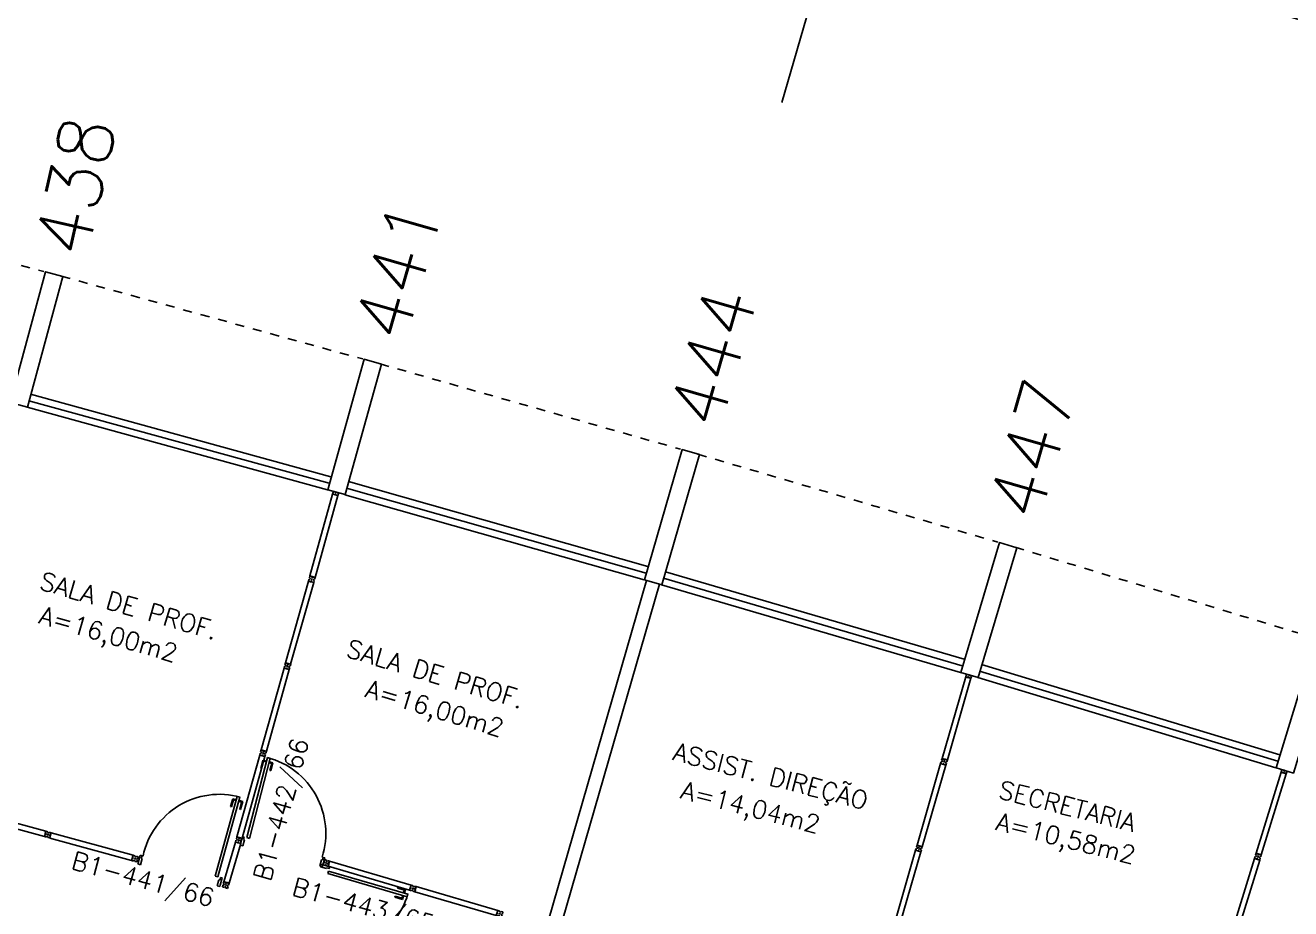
# Model space of a CAD drawing. Extents: x 26 to 324, y 73 to 188.
# Drawn here: x 292.07 to 306.08, y 156.79 to 166.57 of the extents above; entities that cross this region are included whole.
import ezdxf

# ---------------------------------------------------------------- set-up
doc = ezdxf.new("R2010")
doc.units = 0
doc.header["$LTSCALE"] = 0.01
doc.header["$MEASUREMENT"] = 0
doc.linetypes.add('HIDDEN2', pattern=[0.1875, 0.125, -0.0625])
doc.layers.get('0').update_dxf_attribs({"linetype": 'CONTINUOUS'})
doc.layers.get('DEFPOINTS').update_dxf_attribs({"linetype": 'CONTINUOUS'})
for name, color, linetype in [('DIV', 2, 'CONTINUOUS'), ('ESQ', 1, 'CONTINUOUS'), ('ESTR', 3, 'CONTINUOUS'), ('NOPILAR1', 2, 'CONTINUOUS'), ('PROJ', 1, 'HIDDEN2'), ('TEXTO', 2, 'CONTINUOUS'), ('TEXTO-ENDEREÇO', 2, 'CONTINUOUS'), ('USO1', 2, 'CONTINUOUS'), ('ÁREA', 2, 'CONTINUOUS')]:
    doc.layers.add(name, color=color, linetype=linetype)
doc.styles.add('1', font='romans.shx')
doc.styles.add('NOPILAR', font='simplex.shx', dxfattribs={"height": 0.6})
doc.styles.add('UNB-100', font='simplex.shx', dxfattribs={"height": 0.2})
doc.styles.add('UNB-100-1', font='simplex.shx', dxfattribs={"height": 0.2})
doc.dimstyles.new('1-600', dxfattribs={"dimtxt": 1.1, "dimasz": 2.5, "dimexe": 2, "dimexo": 4, "dimgap": 0.2, "dimtad": 1, "dimdec": 0, "dimzin": 4, "dimdsep": 46, "dimlunit": 6, "dimtxsty": '1', "dimblk1": 'NONE', "dimblk2": 'NONE', "dimsah": 1, "dimcen": 0, "dimclrd": 2, "dimclre": 2, "dimclrt": 2, "dimadec": 0, "dimazin": 0, "dimtfac": 1, "dimtdec": 0, "dimtmove": 2, "dimatfit": 3, "dimldrblk": 'NONE', "dimfxl": 0, "dimtolj": 1, "dimtzin": 0, "dimarcsym": 0})

# ---------------------------------------------------------------- blocks, each defined once
blk = doc.blocks.new('DIVMT-SLC')
for p, q in [((-0.03, 0.03), (-0.03, 0.006)), ((-0.008, 0.03), (-0.03, 0.03)), ((-0.0185, 0.006), (-0.03, 0.006)), ((-0.0185, -0.006), (-0.0185, 0.006)), ((-0.008, 0.03), (-0.008, 0.02)), ((-0.008, 0.02), (0.008, 0.02)), ((-0.0051, 0), (0.0051, 0)), ((0.0051, 0), (-0.0051, 0)), ((-0.0051, 0), (0.0051, 0)), ((0, -0.0051), (0, 0.0051)), ((0, 0.0051), (0, -0.0051)), ((0.008, 0.03), (0.008, 0.02)), ((0.008, 0.03), (0.03, 0.03)), ((0.0205, 0.006), (0.03, 0.006)), ((0.0205, -0.006), (0.0205, 0.006)), ((0.0205, 0.006), (0.0205, -0.006)), ((0.0205, 0.006), (0.03, 0.006)), ((0.97, 0.03), (0.03, 0.03)), ((0.03, 0.006), (0.03, 0.03)), ((0.03, -0.03), (0.03, 0.03)), ((0.03, -0.005), (0.03, 0.005)), ((0.97, -0.03), (0.97, 0.03)), ((0.97, 0.03), (0.97, 0.009)), ((0.97, 0.009), (0.97, 0.027)), ((0.9795, 0.006), (0.97, 0.006)), ((0.97, -0.005), (0.97, 0.005)), ((0.9795, 0.006), (0.9795, -0.006)), ((1.0051, 0), (0.9949, 0)), ((1, 0.0051), (1, -0.0051)), ((-0.0185, -0.006), (-0.03, -0.006)), ((-0.03, -0.03), (-0.03, -0.006)), ((-0.008, -0.03), (-0.03, -0.03)), ((-0.008, -0.03), (-0.008, -0.02)), ((-0.008, -0.02), (0.008, -0.02)), ((0.008, -0.03), (0.008, -0.02)), ((0.008, -0.03), (0.03, -0.03)), ((0.0205, -0.006), (0.03, -0.006)), ((0.0205, -0.006), (0.03, -0.006)), ((0.03, -0.006), (0.03, -0.03)), ((0.97, -0.03), (0.03, -0.03)), ((0.9795, -0.006), (0.97, -0.006)), ((0.97, -0.009), (0.97, -0.027))]:
    blk.add_line(p, q)
blk = doc.blocks.new('DIVINI-SLC')
for p, q in [((-0.005, 0), (0.005, 0)), ((-0.005, 0), (0.005, 0)), ((0.008, 0.02), (0, 0.02)), ((0, 0.001), (0, 0.02)), ((0, -0.005), (0, 0.005)), ((0, -0.005), (0, 0.005)), ((0, -0.02), (0, 0.001)), ((0.008, 0.03), (0.03, 0.03)), ((0.008, 0.03), (0.008, 0.02)), ((0.02, 0.006), (0.03, 0.006)), ((0.02, 0.006), (0.02, -0.006)), ((0.02, -0.006), (0.02, 0.006)), ((0.02, 0.006), (0.03, 0.006)), ((0.02, -0.004), (0.02, 0.004)), ((0.023, 0.006), (0.027, 0.006)), ((0.03, -0.03), (0.03, 0.03)), ((0.03, 0.03), (0.03, -0.03)), ((0.03, 0.03), (0.97, 0.03)), ((0.03, 0.009), (0.03, 0.027)), ((0.03, 0.009), (0.03, 0.027)), ((0.03, -0.005), (0.03, 0.005)), ((0.03, 0.005), (0.03, -0.005)), ((0.97, 0.03), (0.97, -0.03)), ((0.98, 0.006), (0.97, 0.006)), ((0.97, 0.005), (0.97, -0.005)), ((0.98, -0.006), (0.98, 0.006)), ((0.995, 0), (1.005, 0)), ((1.005, 0), (0.995, 0)), ((1, -0.005), (1, 0.005)), ((0, -0.02), (0.008, -0.02)), ((0.008, -0.03), (0.008, -0.02)), ((0.008, -0.03), (0.03, -0.03)), ((0.02, -0.006), (0.03, -0.006)), ((0.02, -0.006), (0.03, -0.006)), ((0.023, -0.006), (0.027, -0.006)), ((0.03, -0.009), (0.03, -0.027)), ((0.03, -0.009), (0.03, -0.027)), ((0.03, -0.03), (0.03, -0.009)), ((0.03, -0.03), (0.97, -0.03)), ((0.98, -0.006), (0.97, -0.006))]:
    blk.add_line(p, q)
blk = doc.blocks.new('PDV2D-SLC')
at = {"layer": 'DIV'}
for p, q in [((0.03, 0.05), (0.06, 0.05)), ((0.03, 0.035), (0.03, 0.05)), ((0.03, -0.035), (0.03, 0.035)), ((0.06, 0.05), (0.06, -0.02)), ((0.941, 0.05), (0.941, -0.02)), ((0.971, 0.05), (0.941, 0.05)), ((0.971, 0.035), (0.971, 0.05)), ((0.971, -0.035), (0.971, 0.035)), ((0.03, -0.05), (0.03, -0.035)), ((0.05, -0.05), (0.03, -0.05)), ((0.05, -0.02), (0.06, -0.02)), ((0.05, -0.02), (0.05, -0.05)), ((0.079, -0.05), (0.109, -0.05)), ((0.079, -0.05), (0.079, -0.965)), ((0.109, -0.05), (0.109, -0.965)), ((0.951, -0.02), (0.941, -0.02)), ((0.951, -0.02), (0.951, -0.05)), ((0.951, -0.05), (0.971, -0.05)), ((0.971, -0.05), (0.971, -0.035)), ((0.109, -0.965), (0.079, -0.965))]:
    blk.add_line(p, q, dxfattribs=at)
at = {"layer": 'DIV', "color": 1}
for p, q in [((0.036, -0.925), (0.036, -0.835)), ((0.046, -0.835), (0.036, -0.835)), ((0.046, -0.915), (0.046, -0.835)), ((0.141, -0.915), (0.141, -0.835)), ((0.141, -0.835), (0.151, -0.835)), ((0.151, -0.925), (0.151, -0.835)), ((0.036, -0.925), (0.076, -0.925)), ((0.046, -0.915), (0.076, -0.915)), ((0.141, -0.915), (0.111, -0.915)), ((0.151, -0.925), (0.111, -0.925))]:
    blk.add_line(p, q, dxfattribs=at)
blk.add_arc((0.076, -0.1), 0.865, 270, 3.3214, dxfattribs=at)
blk = doc.blocks.new('MTT-SLC')
for p, q in [((-0.008, 0.03), (-0.03, 0.03)), ((-0.03, 0.03), (-0.03, 0.006)), ((-0.0185, 0.006), (-0.03, 0.006)), ((-0.0185, -0.006), (-0.0185, 0.006)), ((-0.008, 0.03), (-0.008, 0.02)), ((-0.008, 0.02), (0.008, 0.02)), ((-0.0051, 0), (0.0051, 0)), ((0, -0.0051), (0, 0.0051)), ((0.008, 0.03), (0.03, 0.03)), ((0.008, 0.03), (0.008, 0.02)), ((0.0205, -0.006), (0.0205, 0.006)), ((0.0205, 0.006), (0.03, 0.006)), ((0.03, 0.006), (0.03, 0.03)), ((-0.03, -0.03), (-0.03, -0.006)), ((-0.0185, -0.006), (-0.03, -0.006)), ((-0.008, -0.03), (-0.03, -0.03)), ((-0.008, -0.02), (0.008, -0.02)), ((-0.008, -0.03), (-0.008, -0.02)), ((0.008, -0.03), (0.008, -0.02)), ((0.008, -0.03), (0.03, -0.03)), ((0.0205, -0.006), (0.03, -0.006)), ((0.03, -0.006), (0.03, -0.03))]:
    blk.add_line(p, q)
blk = doc.blocks.new('*D32')
at = {"color": 2, "linetype": 'ByBlock'}
for p, q in [((300.445, 165.72), (301.693, 170.044)), ((314.764, 161.322), (316.159, 165.601))]:
    blk.add_line(p, q, dxfattribs=at)
blk.add_arc((178.48, -256.906), 442.373, 71.95122, 73.90244, dxfattribs=at)
at = {"layer": 'DEFPOINTS', "color": 0, "linetype": 'ByBlock'}
for p in [(310.756, 165.228), (299.336, 161.877), (298.92, 160.435), (313.525, 157.519), (313.06, 156.093)]:
    blk.add_point(p, dxfattribs=at)
at = {"color": 2, "linetype": 'ByBlock', "insert": (308.631, 166.864), "char_height": 1.1, "attachment_point": 5, "rotation": 342.9268, "style": '1'}
blk.add_mtext('\\A1;ILD Direção', dxfattribs=at)
blk = doc.blocks.new('_NONE')
at = {"color": 0, "linetype": 'ByBlock'}
blk.add_circle((0, 0), 0.25, dxfattribs=at)
blk = doc.blocks.new('*D31')
at = {"color": 2, "linetype": 'ByBlock'}
for p, q in [((264.745, 174.395), (265.62, 178.807)), ((300.445, 165.72), (301.692, 170.041))]:
    blk.add_line(p, q, dxfattribs=at)
blk.add_arc((180.759, -249.008), 434.15, 73.90244, 78.78048, dxfattribs=at)
at = {"layer": 'DEFPOINTS', "color": 0, "linetype": 'ByBlock'}
for p in [(289.253, 171.368), (263.967, 170.471), (263.675, 169), (299.336, 161.877), (298.92, 160.435)]:
    blk.add_point(p, dxfattribs=at)
at = {"color": 2, "linetype": 'ByBlock', "insert": (283.498, 173.772), "char_height": 1.1, "attachment_point": 5, "rotation": 346.3415, "style": '1'}
blk.add_mtext('\\A1;Serviço Social', dxfattribs=at)
blk = doc.blocks.new('PILAR-SLC')
blk.add_lwpolyline([(0.2, 0), (0.2, -1.5), (0, -1.5), (0, 0)], close=True)

msp = doc.modelspace()

# ---------------------------------------------------------------- linework, layer by layer
at = {"layer": 'DIV'}
for p, q in [((298.944, 160.428), (295.333, 147.908)), ((299.088, 160.387), (295.477, 147.867)), ((294.264, 157.092), (294.393, 157.531)), ((294.322, 157.076), (294.451, 157.515)), ((294.399, 157.552), (294.393, 157.531)), ((294.393, 157.531), (294.451, 157.515)), ((294.416, 157.525), (294.393, 157.531)), ((294.399, 157.552), (294.409, 157.55)), ((294.403, 157.568), (294.409, 157.589)), ((294.403, 157.568), (294.413, 157.565)), ((294.409, 157.589), (294.432, 157.582)), ((294.413, 157.565), (294.409, 157.55)), ((294.419, 157.534), (294.416, 157.525)), ((294.419, 157.534), (294.416, 157.525)), ((294.417, 157.524), (294.427, 157.522)), ((294.43, 157.53), (294.419, 157.534)), ((294.419, 157.534), (294.43, 157.53)), ((294.435, 157.55), (294.425, 157.553)), ((294.425, 157.553), (294.435, 157.55)), ((294.43, 157.53), (294.428, 157.521)), ((294.43, 157.53), (294.428, 157.521)), ((294.428, 157.521), (294.451, 157.515)), ((294.429, 157.571), (294.432, 157.582)), ((294.429, 157.571), (294.441, 157.568)), ((294.431, 157.557), (294.429, 157.547)), ((294.429, 157.547), (294.431, 157.557)), ((294.431, 157.557), (294.429, 157.547)), ((294.441, 157.568), (294.444, 157.579)), ((294.467, 157.573), (294.444, 157.579)), ((294.451, 157.554), (294.447, 157.539)), ((294.457, 157.536), (294.447, 157.539)), ((294.461, 157.551), (294.451, 157.554)), ((294.457, 157.536), (294.451, 157.515)), ((294.461, 157.551), (294.467, 157.573)), ((294.264, 157.092), (294.322, 157.076)), ((294.284, 157.087), (294.267, 157.091)), ((294.285, 157.077), (294.287, 157.086)), ((294.296, 157.073), (294.285, 157.077)), ((294.288, 157.085), (294.298, 157.083)), ((294.296, 157.073), (294.299, 157.083)), ((294.322, 157.076), (294.302, 157.082)), ((294.302, 157.082), (294.319, 157.077)), ((294.29, 157.054), (294.28, 157.057)), ((294.283, 157.05), (294.286, 157.06))]:
    msp.add_line(p, q, dxfattribs=at)
at = {"layer": 'ESQ'}
for p, q in [((295.43, 161.503), (292.106, 162.417)), ((295.45, 161.576), (292.125, 162.489)), ((295.411, 161.431), (292.086, 162.345)), ((298.941, 160.507), (295.624, 161.449)), ((298.961, 160.58), (295.644, 161.522)), ((298.92, 160.435), (295.603, 161.377)), ((302.442, 159.482), (299.133, 160.452)), ((302.463, 159.554), (299.154, 160.524)), ((302.421, 159.41), (299.112, 160.38)), ((305.957, 158.498), (302.656, 159.496)), ((305.913, 158.354), (302.613, 159.353)), ((305.935, 158.426), (302.634, 159.424))]:
    msp.add_line(p, q, dxfattribs=at)
at = {"layer": 'PROJ'}
for p, q in [((288.927, 164.737), (292.272, 163.848)), ((292.465, 163.796), (295.802, 162.879)), ((295.994, 162.825), (299.323, 161.88)), ((299.515, 161.825), (302.836, 160.851)), ((303.028, 160.794), (306.34, 159.792))]:
    msp.add_line(p, q, dxfattribs=at)

# ---------------------------------------------------------------- block references
at = {"layer": 'DIV'}
for name, p, rotation in [('DIVINI-SLC', (295.506, 161.404), 254.4837757123216), ('DIVMT-SLC', (295.239, 160.441), 254.1868592458077), ('DIVMT-SLC', (294.968, 159.478), 254.4380401987343), ('DIVINI-SLC', (302.517, 159.381), 253.8805553328567), ('DIVMT-SLC', (294.699, 158.515), 254.3802040021593), ('DIVMT-SLC', (302.239, 158.42), 253.9127471701325), ('DIVINI-SLC', (306.009, 158.325), 252.9357581881295), ('PDV2D-SLC', (294.262, 157.078), 164.5556976035729), ('DIVMT-SLC', (292.315, 157.613), 164.6188233087274), ('DIVMT-SLC', (293.28, 157.348), 164.6590485012792), ('DIVMT-SLC', (301.962, 157.46), 253.9127471701325), ('DIVMT-SLC', (305.715, 157.369), 252.9277014136503), ('MTT-SLC', (295.399, 157.3), 254.0453774578203), ('DIVMT-SLC', (296.358, 157.018), 163.6236802592597), ('MTT-SLC', (294.285, 157.055), 254.5179780224917), ('DIVMT-SLC', (297.318, 156.737), 163.6639054518114)]:
    msp.add_blockref(name, p, dxfattribs=dict(at, rotation=rotation))
at = {"layer": 'DIV', "xscale": -1}
for p, rotation in [((294.43, 157.551), 165.5253434109971), ((295.398, 157.3), 73.75694483360857)]:
    msp.add_blockref('PDV2D-SLC', p, dxfattribs=dict(at, rotation=rotation))
at = {"layer": 'ESTR'}
for p, rotation in [((292.288, 163.845), 344.8780487804885), ((295.818, 162.876), 344.3902439024383), ((299.34, 161.876), 343.9024390243899), ((302.853, 160.847), 343.4146341463417), ((306.358, 159.788), 342.9268292682919)]:
    msp.add_blockref('PILAR-SLC', p, dxfattribs=dict(at, rotation=rotation))

# ---------------------------------------------------------------- texts
at = {"layer": 'NOPILAR1', "style": 'NOPILAR'}
for s, rotation, p in [('438', 77.3832, (292.743, 163.976)), ('438', 77.3832, (292.743, 163.976)), ('441', 73.9589, (296.267, 163.04)), ('441', 73.9589, (296.267, 163.04)), ('444', 73.9589, (299.753, 162.077)), ('444', 73.9589, (299.753, 162.077)), ('447', 73.9589, (303.29, 161.061)), ('447', 73.9589, (303.29, 161.061))]:
    msp.add_text(s, height=0.6, rotation=rotation, dxfattribs=at).set_placement(p)
at = {"layer": 'TEXTO', "style": 'UNB-100'}
for s, rotation, p in [('SALA DE PROF.', 343.8067, (292.21, 160.335)), ('SALA DE PROF.', 343.3213, (295.605, 159.588)), ('ASSIST. DIREÇÃO', 345.4331, (299.226, 158.443)), ('SECRETARIA', 345.8967, (302.828, 158.021))]:
    msp.add_text(s, height=0.2, rotation=rotation, dxfattribs=at).set_placement(p)
at = {"layer": 'TEXTO-ENDEREÇO', "style": 'UNB-100-1'}
for s, rotation, p in [('B1-442/66', 74.625, (294.779, 157.084)), ('B1-441/66', 344.625, (292.563, 157.239)), ('B1-443/65', 344.625, (295.005, 156.948))]:
    msp.add_text(s, height=0.2, rotation=rotation, dxfattribs=at).set_placement(p)
at = {"layer": 'ÁREA', "style": 'UNB-100'}
for s, rotation, p in [('A=16,00m2', 343.8067, (292.203, 159.957)), ('A=16,00m2', 343.3213, (295.817, 159.142)), ('A=14,04m2', 345.4331, (299.311, 158.018)), ('A=10,58m2', 345.8967, (302.802, 157.667))]:
    msp.add_text(s, height=0.2, rotation=rotation, dxfattribs=at).set_placement(p)

# ---------------------------------------------------------------- dimensions: what is measured, and where the dimension line sits
at = {"layer": 'USO1'}
for base, line1, line2, text, picture, middle in [((289.253, 171.368), ((263.967, 170.471), (263.675, 169)), ((298.92, 160.435), (299.336, 161.877)), 'Serviço Social', '*D31', (283.498, 173.772)), ((310.756, 165.228), ((298.92, 160.435), (299.336, 161.877)), ((313.525, 157.519), (313.06, 156.093)), 'ILD Direção', '*D32', (308.631, 166.864))]:
    dim = msp.add_angular_dim_2l(base=base, line1=line1, line2=line2, text=text, dimstyle='1-600', override={"dimazin": 1}, dxfattribs=at)
    dim.commit()
    dim.dimension.update_dxf_attribs({"geometry": picture, "text_midpoint": middle})

doc.saveas('drawing.dxf')
